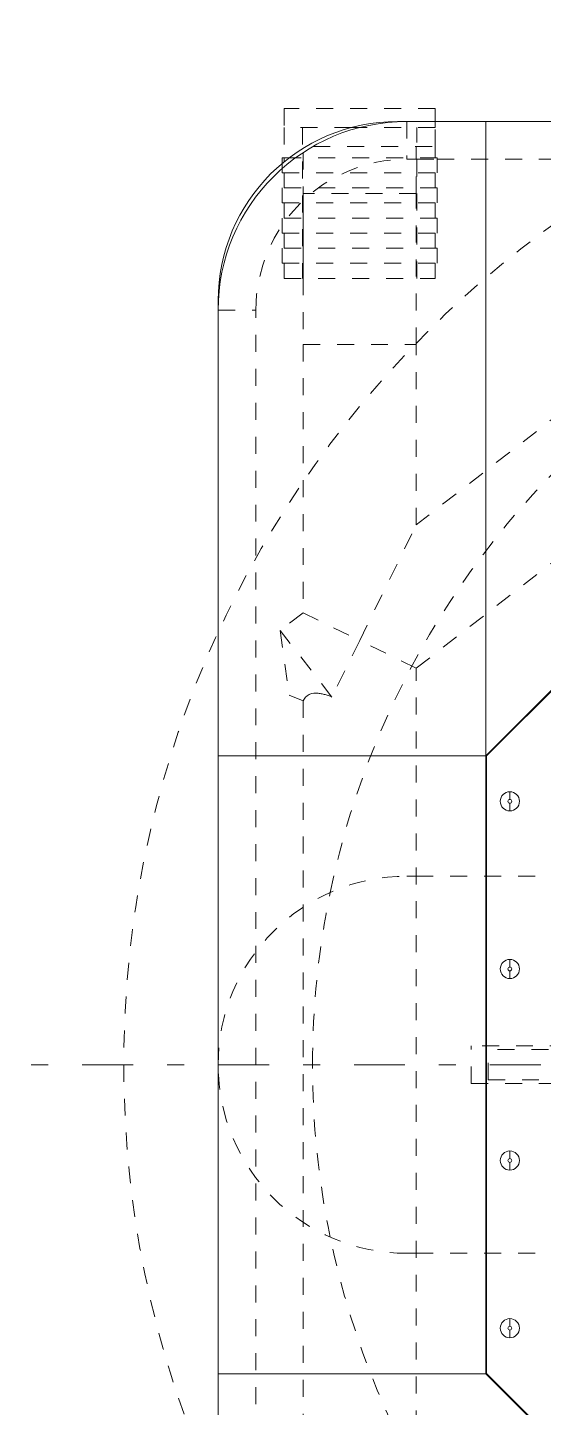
# Model space of a CAD drawing. Header units: millimetres. Extents: x 0 to 1189, y 0 to 841.
# Drawn here: x 180.9 to 208.2, y 217.8 to 291 of the extents above; entities that cross this region are included whole.
import ezdxf

# ---------------------------------------------------------------- set-up
doc = ezdxf.new("R2010")
doc.units = ezdxf.units.MM
for name, pattern in [('_..__..__..__.._', [1.8, 0.9, -0.9]), ('______....__....', [7.2, 2.7, -1.8, 0.9, -1.8]), ('________________', [0])]:
    doc.linetypes.add(name, pattern=pattern)

# ---------------------------------------------------------------- blocks, each defined once
blk = doc.blocks.new('D_FRAME_VIEW@1506')
at = {"color": 253, "linetype": '_..__..__..__.._', "lineweight": 9, "true_color": 0xbeb69e}
for p, q in [((202.5, 286.702), (194.5, 286.702)), ((194.5, 286.702), (194.5, 285.702)), ((202.5, 286.02), (202.5, 286.702)), ((194.5, 284.102), (194.5, 283.886)), ((201, 246), (201.5, 246)), ((201.5, 246), (225.801, 246)), ((201.5, 226), (201, 226)), ((225.801, 226), (201.5, 226))]:
    blk.add_line(p, q, dxfattribs=at)
at = {"color": 253, "linetype": '_..__..__..__.._', "lineweight": 9, "true_color": 0xacacac}
for p, q in [((198.064, 285.702), (194.5, 285.702)), ((194.5, 285.702), (194.5, 284.102)), ((195.476, 285.702), (195.476, 277.702)), ((202.5, 285.702), (198.5, 285.702)), ((201.524, 277.702), (201.524, 285.702)), ((202.5, 284.702), (202.5, 285.702)), ((202.5, 284.102), (202.5, 284.702)), ((194.777, 284.102), (194.4, 284.102)), ((194.4, 284.102), (194.4, 283.803)), ((202.6, 284.102), (195.112, 284.102)), ((202.6, 283.302), (202.6, 284.102)), ((194.4, 283.533), (194.4, 283.302)), ((194.4, 283.302), (202.6, 283.302)), ((194.5, 283.302), (194.5, 282.502)), ((202.5, 282.502), (202.5, 283.302)), ((202.6, 282.502), (194.4, 282.502)), ((194.4, 282.502), (194.4, 281.702)), ((202.6, 281.702), (202.6, 282.502)), ((201.5, 282.202), (195.5, 282.202)), ((195.5, 282.202), (195.5, 281.702)), ((201.5, 274.202), (201.5, 282.202)), ((194.4, 281.702), (202.6, 281.702)), ((194.5, 281.702), (194.5, 280.902)), ((195.5, 281.702), (195.5, 280.902)), ((202.5, 280.902), (202.5, 281.702)), ((202.6, 280.902), (194.4, 280.902)), ((194.4, 280.902), (194.4, 280.102)), ((195.5, 280.902), (195.5, 280.102)), ((202.6, 280.102), (202.6, 280.902)), ((194.4, 280.102), (202.6, 280.102)), ((194.5, 280.102), (194.5, 279.302)), ((195.5, 280.102), (195.5, 279.302)), ((202.5, 279.302), (202.5, 280.102)), ((202.6, 279.302), (194.4, 279.302)), ((194.4, 279.302), (194.4, 278.502)), ((195.5, 279.302), (195.5, 278.502)), ((202.6, 278.502), (202.6, 279.302)), ((194.4, 278.502), (202.6, 278.502)), ((194.5, 278.502), (194.5, 277.702)), ((195.5, 278.502), (195.5, 277.702)), ((202.5, 277.702), (202.5, 278.502)), ((194.5, 277.702), (202.5, 277.702)), ((195.5, 277.702), (195.5, 274.202)), ((195.5, 274.202), (201.5, 274.202)), ((201, 246), (201.5, 246)), ((201, 246), (201.5, 246)), ((201.5, 246), (225.801, 246)), ((201.5, 246), (225.801, 246)), ((205.3, 235.2), (205.3, 236.8)), ((210.3, 236.8), (205.3, 236.8)), ((205.3, 235.2), (210.3, 235.2)), ((201.5, 226), (201, 226)), ((201.5, 226), (201, 226)), ((225.801, 226), (201.5, 226)), ((225.801, 226), (201.5, 226))]:
    blk.add_line(p, q, dxfattribs=at)
at = {"color": 7, "linetype": '________________', "lineweight": 9}
for p, q in [((198.5, 285.702), (198.064, 285.702)), ((195.112, 284.102), (194.777, 284.102)), ((194.4, 283.803), (194.4, 283.533))]:
    blk.add_line(p, q, dxfattribs=at)
at = {"color": 253, "linetype": '________________', "lineweight": 9, "true_color": 0xbeb69e}
for p, q in [((281.5, 286.02), (200.5, 286.02)), ((191, 276.52), (191, 195.52))]:
    blk.add_line(p, q, dxfattribs=at)
at = {"color": 9, "linetype": '_..__..__..__.._', "lineweight": 9, "true_color": 0xb1b1f0}
for p, q in [((201, 286.02), (201, 284.02)), ((202.5, 285.702), (202.5, 286.02)), ((202.5, 284.702), (202.5, 285.702)), ((196.039, 284.702), (202.5, 284.702)), ((201.5, 282.202), (201.5, 284.702)), ((195.5, 284.372), (195.5, 282.202)), ((201, 284.02), (201.5, 284.02)), ((201.5, 284.02), (201.524, 284.02)), ((201.524, 284.02), (202.6, 284.02)), ((202.6, 284.02), (224.796, 284.02)), ((201.5, 274.202), (201.5, 282.202)), ((191, 276.02), (193, 276.02)), ((193, 200), (193, 276.02)), ((216.394, 276.218), (201.5, 264.634)), ((195.5, 274.202), (195.5, 259.967)), ((201.5, 264.634), (201.5, 274.202)), ((201.5, 257.033), (222.029, 273)), ((198.5, 258.5), (201.5, 264.634)), ((195.5, 259.967), (194.29, 259.026)), ((195.5, 259.967), (198.5, 258.5)), ((197.033, 255.5), (194.29, 259.026)), ((194.29, 259.026), (194.765, 255.595)), ((198.5, 258.5), (197.033, 255.5)), ((201.5, 257.033), (198.5, 258.5)), ((201.5, 214.967), (201.5, 257.033)), ((194.765, 255.595), (195.5, 255.296)), ((195.5, 255.296), (195.5, 255.296)), ((195.5, 255.296), (195.5, 216.704))]:
    blk.add_line(p, q, dxfattribs=at)
at = {"color": 9, "linetype": '________________', "lineweight": 9, "true_color": 0xb1b1f0}
for p, q in [((205.186, 252.389), (205.186, 286.02)), ((205.186, 252.389), (211.88, 259.083)), ((205.221, 252.374), (209.402, 256.555)), ((205.186, 252.389), (191, 252.389)), ((205.186, 252.389), (205.221, 252.374)), ((205.186, 219.611), (205.186, 252.389)), ((205.221, 219.626), (205.221, 252.374)), ((206.456, 250.478), (206.456, 250.072)), ((206.456, 249.462), (206.456, 249.868)), ((206.456, 241.588), (206.456, 241.182)), ((206.456, 240.572), (206.456, 240.978)), ((206.456, 231.428), (206.456, 231.022)), ((206.456, 230.412), (206.456, 230.818)), ((206.456, 222.538), (206.456, 222.132)), ((206.456, 221.522), (206.456, 221.928)), ((205.186, 219.611), (191, 219.611)), ((205.186, 219.611), (205.221, 219.626)), ((211.88, 212.917), (205.186, 219.611)), ((205.221, 219.626), (209.402, 215.445))]:
    blk.add_line(p, q, dxfattribs=at)
at = {"color": 251, "linetype": '_..__..__..__.._', "lineweight": 9, "true_color": 0x48534a}
for p, q in [((204.4, 235), (204.4, 237)), ((211.282, 237), (204.4, 237)), ((204.4, 235), (211.282, 235))]:
    blk.add_line(p, q, dxfattribs=at)
at = {"color": 9, "linetype": '_..__..__..__.._', "lineweight": 9, "true_color": 0xb1b1f0}
blk.add_lwpolyline([(197.033, 255.5, 0.087028), (196.191, 255.708), (196.066, 255.702), (195.952, 255.682), (195.827, 255.636), (195.721, 255.571), (195.631, 255.488), (195.558, 255.395), (195.505, 255.306), (195.5, 255.296), (195.5, 255.296)], format="xyb", dxfattribs=at)
at = {"color": 253, "linetype": '_..__..__..__.._', "lineweight": 9, "true_color": 0xbeb69e, "extrusion": (0, 0, -1)}
blk.add_circle((-241, 236), 55, dxfattribs=at)
at = {"color": 9, "linetype": '________________', "lineweight": 9, "true_color": 0xb1b1f0, "extrusion": (0, 0, -1)}
for centre in [(-206.456, 249.97), (-206.456, 241.08), (-206.456, 230.92), (-206.456, 222.03)]:
    blk.add_circle(centre, 0.508, dxfattribs=at)
at = {"color": 9, "linetype": '________________', "lineweight": 9, "true_color": 0xb1b1f0}
blk.add_arc((201, 276.02), 10, 90, 180, dxfattribs=at)
at = {"color": 253, "linetype": '________________', "lineweight": 9, "true_color": 0xbeb69e}
blk.add_arc((200.5, 276.52), 9.5, 90, 180, dxfattribs=at)
at = {"color": 9, "linetype": '_..__..__..__.._', "lineweight": 9, "true_color": 0xb1b1f0, "extrusion": (0, 0, -1)}
blk.add_arc((-201, 276.02), 8, 0, 90, dxfattribs=at)
at = {"color": 253, "linetype": '_..__..__..__.._', "lineweight": 9, "true_color": 0xbeb69e, "extrusion": (0, 0, -1)}
for start, end in [(11.71585, 348.28415), (11.71585, 348.28415), (0, 11.71585), (348.28415, 0)]:
    blk.add_arc((-241, 236), 45, start, end, dxfattribs=at)
at = {"color": 9, "linetype": '________________', "lineweight": 9, "true_color": 0xb1b1f0, "extrusion": (0, 0, -1)}
for centre, start, end in [((-206.456, 249.97), 270, 90), ((-206.456, 249.97), 90, 270), ((-206.456, 241.08), 270, 90), ((-206.456, 241.08), 90, 270), ((-206.456, 230.92), 270, 90), ((-206.456, 230.92), 90, 270), ((-206.456, 222.03), 270, 90), ((-206.456, 222.03), 90, 270)]:
    blk.add_arc(centre, 0.102, start, end, dxfattribs=at)
at = {"color": 253, "linetype": '_..__..__..__.._', "lineweight": 9, "true_color": 0xacacac, "extrusion": (0, 0, -1)}
for start, end in [(0, 90), (0, 90), (270, 0), (270, 0)]:
    blk.add_arc((-201, 236), 10, start, end, dxfattribs=at)

msp = doc.modelspace()

# ---------------------------------------------------------------- linework, layer by layer
at = {"color": 1, "linetype": '______....__....', "lineweight": 9, "true_color": 0xff0000}
msp.add_line((83, 236), (399, 236), dxfattribs=at)

# ---------------------------------------------------------------- block references
at = {"color": 7, "linetype": '________________', "lineweight": 20}
msp.add_blockref('D_FRAME_VIEW@1506', (0, 0), dxfattribs=at)

doc.saveas('drawing.dxf')
